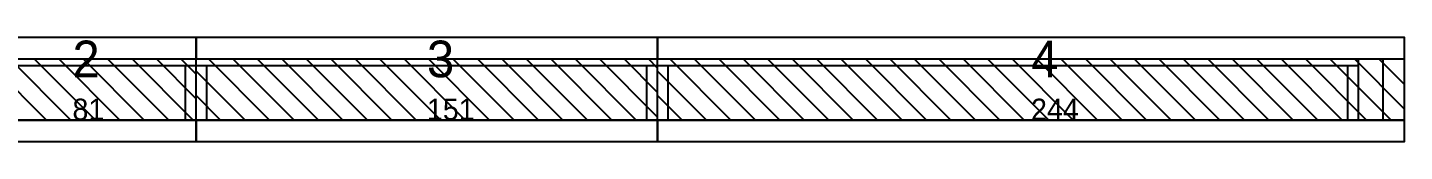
# Model space of a CAD drawing. Header units: metres. Extents: x -10 to 74425, y -2037 to 26.
# Drawn here: x 867.2 to 1317.8, y -1015 to -981 of the extents above; entities that cross this region are included whole.
import ezdxf

# ---------------------------------------------------------------- set-up
doc = ezdxf.new("R2010")
doc.units = ezdxf.units.M
doc.layers.add('VIGAS', color=7, linetype='Continuous')

msp = doc.modelspace()

# ---------------------------------------------------------------- linework, layer by layer
at = {"layer": 'VIGAS'}
for p, q in [((841.4, -988), (922.4, -988)), ((841.4, -990.2), (922.4, -990.2)), ((873.4, -1008), (853.4, -988)), ((881.4, -1008), (861.4, -988)), ((889.4, -1008), (869.4, -988)), ((897.4, -1008), (877.4, -988)), ((905.4, -1008), (885.4, -988)), ((913.4, -1008), (893.4, -988)), ((921.4, -1008), (901.4, -988)), ((922.4, -1001), (909.4, -988)), ((922.4, -993), (917.4, -988)), ((918.9, -1008), (918.9, -990.2)), ((922.4, -1008), (922.4, -988)), ((922.4, -1008), (922.4, -988)), ((922.4, -988), (1073.4, -988)), ((922.4, -1008), (922.4, -988)), ((922.4, -1008), (922.4, -988)), ((922.4, -1008), (922.4, -988)), ((922.4, -990.2), (1073.4, -990.2)), ((925.9, -1008), (925.9, -990.2)), ((946.4, -1008), (926.4, -988)), ((954.4, -1008), (934.4, -988)), ((962.4, -1008), (942.4, -988)), ((970.4, -1008), (950.4, -988)), ((978.4, -1008), (958.4, -988)), ((986.4, -1008), (966.4, -988)), ((994.4, -1008), (974.4, -988)), ((1002.4, -1008), (982.4, -988)), ((1010.4, -1008), (990.4, -988)), ((1018.4, -1008), (998.4, -988)), ((1026.4, -1008), (1006.4, -988)), ((1034.4, -1008), (1014.4, -988)), ((1042.4, -1008), (1022.4, -988)), ((1050.4, -1008), (1030.4, -988)), ((1058.4, -1008), (1038.4, -988)), ((1066.4, -1008), (1046.4, -988)), ((1073.4, -1007), (1054.4, -988)), ((1073.4, -999), (1062.4, -988)), ((1069.9, -1008), (1069.9, -990.2)), ((1073.4, -991), (1070.4, -988)), ((1073.4, -1008), (1073.4, -988)), ((1073.4, -1008), (1073.4, -988)), ((1073.4, -988), (1317.8, -988)), ((1073.4, -1008), (1073.4, -988)), ((1073.4, -1008), (1073.4, -988)), ((1073.4, -1008), (1073.4, -988)), ((1073.4, -990.2), (1302.8, -990.2)), ((1076.9, -1008), (1076.9, -990.2)), ((1097.4, -1008), (1077.4, -988)), ((1105.4, -1008), (1085.4, -988)), ((1113.4, -1008), (1093.4, -988)), ((1121.4, -1008), (1101.4, -988)), ((1129.4, -1008), (1109.4, -988)), ((1137.4, -1008), (1117.4, -988)), ((1145.4, -1008), (1125.4, -988)), ((1153.4, -1008), (1133.4, -988)), ((1161.4, -1008), (1141.4, -988)), ((1169.4, -1008), (1149.4, -988)), ((1177.4, -1008), (1157.4, -988)), ((1185.4, -1008), (1165.4, -988)), ((1193.4, -1008), (1173.4, -988)), ((1201.4, -1008), (1181.4, -988)), ((1209.4, -1008), (1189.4, -988)), ((1217.4, -1008), (1197.4, -988)), ((1225.4, -1008), (1205.4, -988)), ((1233.4, -1008), (1213.4, -988)), ((1241.4, -1008), (1221.4, -988)), ((1249.4, -1008), (1229.4, -988)), ((1257.4, -1008), (1237.4, -988)), ((1265.4, -1008), (1245.4, -988)), ((1273.4, -1008), (1253.4, -988)), ((1281.4, -1008), (1261.4, -988)), ((1289.4, -1008), (1269.4, -988)), ((1297.4, -1008), (1277.4, -988)), ((1305.4, -1008), (1285.4, -988)), ((1313.4, -1008), (1293.4, -988)), ((1299.3, -1008), (1299.3, -990.2)), ((1317.8, -1004.4), (1301.4, -988)), ((1302.8, -1008), (1302.8, -988)), ((1317.8, -996.4), (1309.4, -988)), ((1310.8, -1008), (1310.8, -988)), ((1317.8, -988.4), (1317.4, -988)), ((1317.8, -1008), (1317.8, -988)), ((938.4, -1008), (922.4, -992)), ((1089.4, -1008), (1073.4, -992)), ((930.4, -1008), (922.4, -1000)), ((1081.4, -1008), (1073.4, -1000)), ((841.4, -1008), (922.4, -1008)), ((918.9, -1008), (922.4, -1008)), ((922.4, -1008), (1073.4, -1008)), ((922.4, -1008), (925.9, -1008)), ((922.4, -1008), (922.4, -1008)), ((1069.9, -1008), (1073.4, -1008)), ((1073.4, -1008), (1317.8, -1008)), ((1073.4, -1008), (1076.9, -1008)), ((1073.4, -1008), (1073.4, -1008)), ((1299.3, -1008), (1302.8, -1008))]:
    msp.add_line(p, q, dxfattribs=at)
for points in [[(841.4, -988), (922.4, -988), (922.4, -981), (841.4, -981)], [(922.4, -988), (1073.4, -988), (1073.4, -981), (922.4, -981)], [(1073.4, -988), (1317.8, -988), (1317.8, -981), (1073.4, -981)], [(841.4, -1015), (922.4, -1015), (922.4, -1008), (841.4, -1008)], [(922.4, -1015), (1073.4, -1015), (1073.4, -1008), (922.4, -1008)], [(1073.4, -1015), (1317.8, -1015), (1317.8, -1008), (1073.4, -1008)]]:
    msp.add_lwpolyline(points, close=True, dxfattribs=at)

# ---------------------------------------------------------------- texts
for s, height, p in [('2', 12, (881.9, -994)), ('3', 12, (997.9, -994)), ('4', 12, (1195.6, -994)), ('81', 7, (881.9, -1008)), ('151', 7, (997.9, -1008)), ('244', 7, (1195.6, -1008))]:
    msp.add_text(s, height=height, dxfattribs=at).set_placement(p)

doc.saveas('drawing.dxf')
